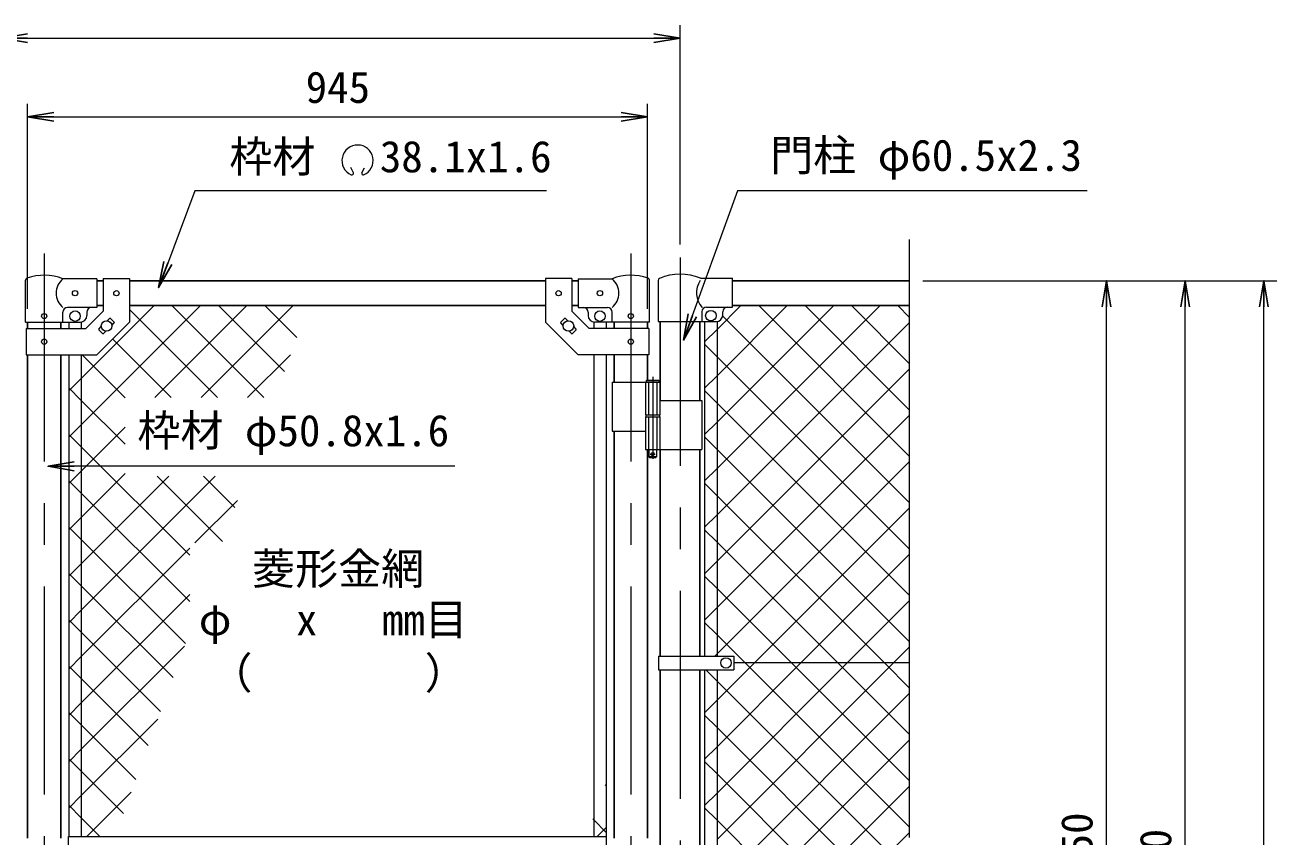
# Model space of a CAD drawing. Units: millimetres, scale not verified. Extents: x -4200 to 4200, y -2970 to 2970.
# Drawn here: x -2583 to -674, y 413 to 1651 of the extents above; entities that cross this region are included whole.
import ezdxf
from ezdxf.enums import TextEntityAlignment as Align

# ---------------------------------------------------------------- set-up
doc = ezdxf.new("R2010")
doc.units = ezdxf.units.MM
doc.header["$LTSCALE"] = 10
doc.linetypes.add('DASHED', pattern=[7.5, 6, -1.5])
doc.linetypes.add('USER1', pattern=[50.8, 31.75, -6.35, 6.35, -6.35])
for name, color, linetype, lineweight in [('0-1_D-BMK', 2, 'USER1', 13), ('0-2_D-STR1', 1, 'Continuous', 25), ('0-3_D-STR3', 3, 'Continuous', 13), ('0-7_D-STR-DIM', 7, 'Continuous', 13), ('0-A_D-STR-TXT', 7, 'Continuous', 13), ('0-B_D-STR2', 7, 'Continuous', 13)]:
    doc.layers.add(name, color=color, linetype=linetype, lineweight=lineweight)
doc.layers.add('0-8_0', color=7, linetype='Continuous')
doc.styles.add('ＭＳ ゴシック', font='')
doc.styles.get('ＭＳ ゴシック').set_extended_font_data('MS Gothic')

# ---------------------------------------------------------------- blocks, each defined once
blk = doc.blocks.new('_Open')
at = {"layer": '0-8_0'}
blk.add_line((-10, 1.667), (0, 0), dxfattribs=at)
blk.add_lwpolyline([(-10, -1.667), (0, 0), (-10, 0)], dxfattribs=at)

msp = doc.modelspace()

# ---------------------------------------------------------------- linework, layer by layer
at = {"layer": '0-1_D-BMK'}
for p, q in [((-2553.4, 1303.1), (-2553.4, -535.29)), ((-1659.2, 1303.1), (-1659.2, -535.29)), ((-1584.05, 1296.61), (-1584.05, -849.21)), ((-1625.78, 1114.79), (-1625.78, 989.9)), ((-1629.4, 996.87), (-1622.15, 996.87))]:
    msp.add_line(p, q, dxfattribs=at)
at = {"layer": '0-2_D-STR1'}
for p, q in [((-2473.4, 1261.37), (-2463.4, 1261.37)), ((-2423.4, 1261.37), (-1789.2, 1261.37)), ((-1749.2, 1261.37), (-1739.2, 1261.37)), ((-1504.05, 1261.37), (-1234.05, 1261.37)), ((-2473.4, 1223.37), (-2463.4, 1223.37)), ((-2423.4, 1223.37), (-1789.2, 1223.37)), ((-1749.2, 1223.37), (-1739.2, 1223.37)), ((-1504.05, 1223.37), (-1234.05, 1223.37)), ((-2578.8, 1198.37), (-2578.8, 1188.32)), ((-2528, 1198.37), (-2528, 1188.32)), ((-1684.6, 1198.37), (-1684.6, 1188.32)), ((-1633.8, 1198.37), (-1633.8, 1188.32)), ((-1614.3, 1199.07), (-1614.3, 1078.87)), ((-1553.8, 1199.07), (-1553.8, 1078.87)), ((-2578.8, 1148.32), (-2578.8, 411.37)), ((-2528, 1148.32), (-2528, 411.37)), ((-1684.6, 1148.32), (-1684.6, 1106.87)), ((-1633.8, 1148.32), (-1633.8, 1109.87)), ((-1684.6, 1031.87), (-1684.6, 411.37)), ((-1633.8, 1003.87), (-1633.8, 411.37)), ((-1614.3, 1003.87), (-1614.3, 688.87)), ((-1553.8, 1003.87), (-1553.8, 688.87)), ((-1614.3, 667.87), (-1614.3, 104.87)), ((-1553.8, 667.87), (-1553.8, 104.87))]:
    msp.add_line(p, q, dxfattribs=at)
at = {"layer": '0-3_D-STR3'}
for p, q in [((-2581.95, 1198.37), (-2581.95, 1262.06)), ((-2473.4, 1264.37), (-2524.85, 1264.37)), ((-2473.4, 1264.37), (-2473.4, 1220.37)), ((-2463.4, 1264.57), (-2463.4, 1214.89)), ((-2463.4, 1264.57), (-2423.4, 1264.57)), ((-2423.4, 1264.57), (-2423.4, 1198.32)), ((-1789.2, 1264.57), (-1789.2, 1198.32)), ((-1749.2, 1264.57), (-1789.2, 1264.57)), ((-1749.2, 1264.57), (-1749.2, 1214.89)), ((-1739.2, 1264.37), (-1687.75, 1264.37)), ((-1739.2, 1264.37), (-1739.2, 1220.37)), ((-1630.65, 1198.37), (-1630.65, 1262.06)), ((-1617.45, 1261.92), (-1617.45, 1199.07)), ((-1552.91, 1265.07), (-1504.05, 1265.07)), ((-1504.05, 1221.07), (-1504.05, 1265.07)), ((-2524.85, 1198.37), (-2524.85, 1213.37)), ((-2473.4, 1220.37), (-2517.85, 1220.37)), ((-2489.96, 1188.32), (-2463.4, 1214.89)), ((-2488.4, 1213.37), (-2488.4, 1208.37)), ((-2457.52, 1200.27), (-2453.8, 1203.98)), ((-2452.39, 1203.98), (-2446.73, 1198.33)), ((-1760.21, 1203.98), (-1765.86, 1198.33)), ((-1755.08, 1200.27), (-1758.79, 1203.98)), ((-1722.63, 1188.32), (-1749.2, 1214.89)), ((-1739.2, 1220.37), (-1694.75, 1220.37)), ((-1724.2, 1213.37), (-1724.2, 1208.37)), ((-1687.75, 1198.37), (-1687.75, 1213.37)), ((-1550.65, 1214.07), (-1550.65, 1199.07)), ((-1543.65, 1221.07), (-1504.05, 1221.07)), ((-1519.05, 1209.07), (-1519.05, 1214.07)), ((-2581.95, 1198.37), (-2524.85, 1198.37)), ((-2581.1, 1188.32), (-2489.96, 1188.32)), ((-2581.1, 1188.32), (-2581.1, 1148.32)), ((-2524.85, 1198.37), (-2498.4, 1198.37)), ((-2515.9, 1198.37), (-2515.9, 1188.32)), ((-2496.9, 1198.37), (-2496.9, 1188.32)), ((-2470.06, 1187.72), (-2466.35, 1191.44)), ((-2470.06, 1186.31), (-2464.41, 1180.65)), ((-2462.99, 1180.65), (-2459.28, 1184.37)), ((-2450.44, 1193.2), (-2446.73, 1196.91)), ((-1762.15, 1193.2), (-1765.86, 1196.91)), ((-1749.6, 1180.65), (-1753.32, 1184.37)), ((-1742.53, 1186.31), (-1748.19, 1180.65)), ((-1742.53, 1187.72), (-1746.24, 1191.44)), ((-1631.5, 1188.32), (-1722.63, 1188.32)), ((-1715.7, 1198.37), (-1715.7, 1188.32)), ((-1687.75, 1198.37), (-1714.2, 1198.37)), ((-1696.7, 1198.37), (-1696.7, 1188.32)), ((-1630.65, 1198.37), (-1687.75, 1198.37)), ((-1631.5, 1188.32), (-1631.5, 1148.32)), ((-1617.45, 1199.07), (-1529.05, 1199.07)), ((-1546.55, 1199.07), (-1546.55, 688.87)), ((-1527.55, 1199.07), (-1527.55, 688.87)), ((-2515.9, 1148.32), (-2515.9, 413.87)), ((-2496.9, 1148.32), (-2496.9, 413.87)), ((-1715.7, 1148.32), (-1715.7, 413.87)), ((-1696.7, 1148.32), (-1696.7, 413.87)), ((-1615.78, 1108.87), (-1635.78, 1108.87)), ((-1634.78, 1109.87), (-1616.78, 1109.87)), ((-1615.78, 1108.87), (-1616.78, 1109.87)), ((-1615.78, 1108.87), (-1615.78, 1106.87)), ((-1687.75, 1106.87), (-1687.75, 1031.87)), ((-1687.75, 1106.87), (-1614.98, 1106.87)), ((-1636.58, 1106.87), (-1636.58, 1056.87)), ((-1614.98, 1106.87), (-1614.98, 1056.87)), ((-1614.98, 1078.87), (-1550.75, 1078.87)), ((-1550.75, 1078.87), (-1550.75, 1003.87)), ((-1636.58, 1056.87), (-1614.98, 1056.87)), ((-1636.58, 1053.87), (-1614.98, 1053.87)), ((-1636.58, 1053.87), (-1636.58, 1003.87)), ((-1636.28, 1056.87), (-1636.28, 1053.87)), ((-1636.28, 1053.87), (-1615.28, 1053.87)), ((-1615.28, 1056.87), (-1615.28, 1053.87)), ((-1614.98, 1053.87), (-1614.98, 1003.87)), ((-1687.75, 1031.87), (-1636.8, 1031.87)), ((-1636.58, 1003.87), (-1550.75, 1003.87)), ((-1631.78, 1003.87), (-1631.78, 992.87)), ((-1630.78, 991.87), (-1631.78, 992.87)), ((-1620.78, 991.87), (-1619.78, 992.87)), ((-1630.78, 991.87), (-1620.78, 991.87)), ((-1616.85, 688.87), (-1616.85, 667.87)), ((-1616.85, 688.87), (-1502.05, 688.87)), ((-1502.05, 688.87), (-1502.05, 667.87)), ((-1234.05, 678.37), (-1502.05, 678.37)), ((-1616.85, 667.87), (-1502.05, 667.87)), ((-1546.55, 667.87), (-1546.55, 104.87)), ((-1527.55, 667.87), (-1527.55, 104.87)), ((-2516.3, 413.87), (-1696.3, 413.87)), ((-2516.3, 392.87), (-2516.3, 413.87)), ((-1696.3, 358.87), (-1696.3, 413.87))]:
    msp.add_line(p, q, dxfattribs=at)
at = {"layer": '0-3_D-STR3', "linetype": 'DASHED'}
for p, q in [((-1632.08, 1106.87), (-1632.08, 1056.87)), ((-1619.48, 1106.87), (-1619.48, 1056.87)), ((-1632.08, 1053.87), (-1632.08, 1003.87)), ((-1619.48, 1053.87), (-1619.48, 1003.87))]:
    msp.add_line(p, q, dxfattribs=at)
at = {"layer": '0-3_D-STR3'}
for points in [[(-2581.1, 1148.32), (-2473.4, 1148.32), (-2423.4, 1198.32)], [(-1631.5, 1148.32), (-1739.2, 1148.32), (-1789.2, 1198.32)], [(-1634.78, 1109.87), (-1635.78, 1108.87), (-1635.78, 1106.87)], [(-1619.78, 1003.87), (-1619.78, 992.87), (-1631.78, 992.87)]]:
    msp.add_lwpolyline(points, dxfattribs=at)
for centre, radius in [((-2506.4, 1242.37), 4), ((-2443.4, 1242.32), 4), ((-1769.2, 1242.32), 4), ((-1706.2, 1242.37), 4), ((-2553.4, 1207.37), 4), ((-2506.4, 1207.37), 8), ((-1706.2, 1207.37), 8), ((-1659.2, 1207.37), 4), ((-1537.05, 1208.07), 8), ((-2458.4, 1192.32), 8), ((-1754.2, 1192.32), 8), ((-2553.4, 1168.32), 4), ((-1659.2, 1168.32), 4), ((-1625.78, 996.87), 2.5), ((-1514.05, 678.37), 8)]:
    msp.add_circle(centre, radius, dxfattribs=at)
for centre, radius, start, end in [((-2578.65, 1262.06), 3.3, 109.22051, 180), ((-2553.4, 1189.64), 80, 69.0916, 109.22051), ((-2506.65, 1242.37), 28.55, 129.59418, 230.40582), ((-1659.2, 1189.64), 80, 70.77949, 110.9084), ((-1705.94, 1242.37), 28.55, 309.59418, 50.40582), ((-1633.95, 1262.06), 3.3, 0, 70.77949), ((-1614.15, 1261.92), 3.3, 113.10629, 180), ((-1584.05, 1191.37), 80, 67.09875, 113.10629), ((-1525.52, 1243.12), 33.4, 146.35914, 222.2959), ((-2517.85, 1213.37), 7, 90, 180), ((-2498.4, 1208.37), 10, 270, 0), ((-2481.4, 1213.37), 7, 90, 180), ((-2453.09, 1203.28), 1, 45, 135), ((-1759.5, 1203.28), 1, 45, 135), ((-1731.2, 1213.37), 7, 0, 90), ((-1714.2, 1208.37), 10, 180, 270), ((-1694.75, 1213.37), 7, 0, 90), ((-1543.65, 1214.07), 7, 90, 180), ((-1529.05, 1209.07), 10, 270, 0), ((-1512.05, 1214.07), 7, 90, 180), ((-2469.36, 1187.01), 1, 135, 225), ((-2447.44, 1197.62), 1, 315, 45), ((-1765.16, 1197.62), 1, 135, 225), ((-1743.24, 1187.01), 1, 315, 45), ((-2463.7, 1181.36), 1, 225, 315), ((-1748.89, 1181.36), 1, 225, 315)]:
    msp.add_arc(centre, radius, start, end, dxfattribs=at)
at = {"layer": '0-7_D-STR-DIM'}
for p, q in [((-1584.05, 1316.61), (-1584.05, 1651.37)), ((-2579.05, 1631.37), (-1624.05, 1631.37)), ((-2578.8, 1218.37), (-2578.8, 1531.37)), ((-1633.8, 1218.37), (-1633.8, 1531.37)), ((-2538.8, 1511.37), (-1673.8, 1511.37)), ((-1234.05, 412.02), (-1234.05, 1324.37)), ((-1214.05, 1261.37), (-914.05, 1261.37)), ((-1214.05, 1261.37), (-794.05, 1261.37)), ((-1214.05, 1261.37), (-674.05, 1261.37)), ((-934.05, -448.63), (-934.05, 1221.37)), ((-814.05, -498.63), (-814.05, 1221.37)), ((-694.05, -798.63), (-694.05, 1221.37))]:
    msp.add_line(p, q, dxfattribs=at)
at = {"layer": '0-A_D-STR-TXT'}
for p, q in [((-2082.01, 1425.75), (-2085.84, 1433.96)), ((-2069.42, 1425.74), (-2064.9, 1433.58))]:
    msp.add_line(p, q, dxfattribs=at)
for points in [[(-1787.47, 1398.46), (-2323.67, 1398.46), (-2378.23, 1252.8)], [(-963.15, 1398.46), (-1496.31, 1398.46), (-1578.24, 1172.73)], [(-1927.66, 978.29), (-2348.49, 978.29), (-2545.64, 978.29)]]:
    msp.add_lwpolyline(points, dxfattribs=at)
for centre, radius, start, end in [((-2075.72, 1444.63), 23.75, 292.92895, 245.65759), ((-2084.47, 1425.29), 2.5, 245.55066, 10.6575), ((-2066.97, 1425.28), 2.5, 169.34241, 276.63708)]:
    msp.add_arc(centre, radius, start, end, dxfattribs=at)
at = {"layer": '0-B_D-STR2'}
for p, q in [((-2496.9, 1112.34), (-2385.87, 1223.37)), ((-2496.9, 1041.63), (-2315.16, 1223.37)), ((-2384.75, 1083.07), (-2244.45, 1223.37)), ((-2218.35, 1083.07), (-2358.64, 1223.37)), ((-2314.04, 1083.07), (-2173.74, 1223.37)), ((-2187.26, 1122.69), (-2287.93, 1223.37)), ((-2168.39, 1174.53), (-2217.22, 1223.37)), ((-1527.55, 1187.08), (-1491.25, 1223.37)), ((-1527.55, 1116.36), (-1420.54, 1223.37)), ((-1527.55, 1045.65), (-1349.83, 1223.37)), ((-1527.55, 974.94), (-1279.12, 1223.37)), ((-1234.05, 993.39), (-1464.02, 1223.37)), ((-1234.05, 1064.1), (-1393.31, 1223.37)), ((-1234.05, 1134.81), (-1322.6, 1223.37)), ((-1234.05, 1205.52), (-1251.89, 1223.37)), ((-2289.06, 1083.07), (-2423.4, 1217.41)), ((-1234.05, 922.68), (-1519.16, 1207.79)), ((-1546.55, 1168.08), (-1527.55, 1187.08)), ((-1527.55, 904.23), (-1234.05, 1197.73)), ((-2359.77, 1083.07), (-2449.21, 1172.51)), ((-1527.55, 1145.47), (-1546.55, 1164.47)), ((-2429.95, 1082.54), (-2495.73, 1148.32)), ((-2243.33, 1083.07), (-2177.84, 1148.56)), ((-1234.05, 851.97), (-1527.55, 1145.47)), ((-1527.55, 833.52), (-1234.05, 1127.02)), ((-2515.9, 1093.34), (-2496.9, 1112.34)), ((-1546.55, 1097.36), (-1527.55, 1116.36)), ((-1527.55, 1074.76), (-1546.55, 1093.76)), ((-1234.05, 781.26), (-1527.55, 1074.76)), ((-1527.55, 762.81), (-1234.05, 1056.31)), ((-2515.9, 1022.63), (-2496.9, 1041.63)), ((-2496.9, 970.92), (-2429.95, 1037.87)), ((-1546.55, 1026.65), (-1527.55, 1045.65)), ((-2496.9, 1008.07), (-2515.9, 1027.07)), ((-1527.55, 1004.05), (-1546.55, 1023.05)), ((-2331.55, 842.72), (-2496.9, 1008.07)), ((-1234.05, 710.55), (-1527.55, 1004.05)), ((-1546.55, 955.94), (-1527.55, 974.94)), ((-2515.9, 951.92), (-2496.9, 970.92)), ((-2496.9, 937.36), (-2515.9, 956.36)), ((-2496.9, 900.21), (-2429.95, 967.16)), ((-2281.6, 863.48), (-2381.19, 963.07)), ((-2262.73, 915.32), (-2310.48, 963.07)), ((-2331.55, 772.01), (-2496.9, 937.36)), ((-1527.55, 933.34), (-1546.55, 952.34)), ((-2323.61, 861.37), (-2258.77, 926.21)), ((-1272.58, 678.37), (-1527.55, 933.34)), ((-2515.9, 881.21), (-2496.9, 900.21)), ((-1546.55, 885.23), (-1527.55, 904.23)), ((-1470.57, 678.37), (-1234.05, 914.89)), ((-2496.9, 866.65), (-2515.9, 885.65)), ((-1527.55, 862.63), (-1546.55, 881.63)), ((-2338.21, 707.96), (-2496.9, 866.65)), ((-1343.29, 678.37), (-1527.55, 862.63)), ((-1399.86, 678.37), (-1234.05, 844.18)), ((-1546.55, 814.52), (-1527.55, 833.52)), ((-2496.9, 795.93), (-2515.9, 814.93)), ((-1527.55, 791.91), (-1546.55, 810.91)), ((-2357.07, 656.11), (-2496.9, 795.93)), ((-1414, 678.37), (-1527.55, 791.91)), ((-1329.15, 678.37), (-1234.05, 773.47)), ((-1546.55, 743.81), (-1527.55, 762.81)), ((-2496.9, 725.22), (-2515.9, 744.22)), ((-2375.94, 604.27), (-2496.9, 725.22)), ((-2496.9, 546.66), (-2339.7, 703.86)), ((-1258.44, 678.37), (-1234.05, 702.76)), ((-2496.9, 654.51), (-2515.9, 673.51)), ((-1527.55, 621.39), (-1470.57, 678.37)), ((-1527.55, 550.68), (-1399.86, 678.37)), ((-1527.55, 479.97), (-1329.15, 678.37)), ((-1527.55, 409.26), (-1258.44, 678.37)), ((-1234.05, 498.41), (-1414, 678.37)), ((-1234.05, 569.13), (-1343.29, 678.37)), ((-1234.05, 639.84), (-1272.58, 678.37)), ((-2394.81, 552.43), (-2496.9, 654.51)), ((-1527.55, 338.55), (-1234.05, 632.05)), ((-1546.55, 602.39), (-1527.55, 621.39)), ((-2496.9, 583.8), (-2515.9, 602.8)), ((-2496.9, 475.95), (-2380.16, 592.68)), ((-1527.55, 579.78), (-1546.55, 598.78)), ((-2413.68, 500.59), (-2496.9, 583.8)), ((-1234.05, 286.28), (-1527.55, 579.78)), ((-1527.55, 267.84), (-1234.05, 561.34)), ((-2515.9, 527.66), (-2496.9, 546.66)), ((-1546.55, 531.68), (-1527.55, 550.68)), ((-2496.9, 513.09), (-2515.9, 532.09)), ((-1527.55, 509.07), (-1546.55, 528.07)), ((-2432.55, 448.75), (-2496.9, 513.09)), ((-1234.05, 215.57), (-1527.55, 509.07)), ((-2488.27, 413.87), (-2420.63, 481.51)), ((-1696.7, 490.71), (-1698.29, 492.3)), ((-1546.55, 460.97), (-1527.55, 479.97)), ((-1527.55, 197.13), (-1234.05, 490.63)), ((-2515.9, 456.95), (-2496.9, 475.95)), ((-1527.55, 438.36), (-1546.55, 457.36)), ((-1710.45, 413.87), (-1696.7, 427.62)), ((-1234.05, 144.86), (-1527.55, 438.36)), ((-1527.55, 126.42), (-1234.05, 419.92))]:
    msp.add_line(p, q, dxfattribs=at)
for points in [[(-2429.95, 1011.83), (-2496.9, 1078.78), (-2515.9, 1097.78)], [(-1530.78, 688.87), (-1527.55, 692.1), (-1234.05, 985.6)], [(-2515.9, 810.5), (-2496.9, 829.5), (-2363.33, 963.07)], [(-2515.9, 739.79), (-2496.9, 758.79), (-2292.62, 963.07)], [(-2515.9, 669.08), (-2496.9, 688.08), (-2331.55, 853.43)], [(-2515.9, 598.37), (-2496.9, 617.37), (-2331.55, 782.72)], [(-1234.05, 427.7), (-1484.71, 678.37), (-1527.55, 721.2), (-1546.55, 740.2)], [(-1255.58, 378.53), (-1527.55, 650.49), (-1544.92, 667.87)], [(-2468.38, 413.87), (-2496.9, 442.38), (-2515.9, 461.38)], [(-1696.7, 420), (-1715.7, 439), (-1717.16, 440.46)]]:
    msp.add_lwpolyline(points, dxfattribs=at)

# ---------------------------------------------------------------- block references
at = {"layer": '0-7_D-STR-DIM', "xscale": 4, "yscale": 4}
for p, rotation in [((-2619.05, 1631.37), 180), ((-2578.8, 1511.37), 180), ((-934.05, 1261.37), 90), ((-814.05, 1261.37), 90), ((-694.05, 1261.37), 90)]:
    msp.add_blockref('_Open', p, dxfattribs=dict(at, rotation=rotation))
for p in [(-1584.05, 1631.37), (-1633.8, 1511.37)]:
    msp.add_blockref('_Open', p, dxfattribs=at)
at = {"layer": '0-A_D-STR-TXT', "xscale": 4, "yscale": 4}
for p, rotation in [((-2378.93, 1250.93), 249.46512), ((-1578.92, 1170.85), 250.05227), ((-2547.64, 978.29), 180)]:
    msp.add_blockref('_Open', p, dxfattribs=dict(at, rotation=rotation))

# ---------------------------------------------------------------- texts
at = {"layer": '0-7_D-STR-DIM', "style": 'ＭＳ ゴシック'}
msp.add_text('945', height=48.09, dxfattribs=at).set_placement((-2154.77, 1518.12), align=Align.BOTTOM_LEFT)
for s, p in [('1750', (-940.79, 319.47)), ('1800', (-820.79, 294.47))]:
    msp.add_text(s, height=48.09, rotation=90, dxfattribs=at).set_placement(p, align=Align.BOTTOM_LEFT)
at = {"layer": '0-A_D-STR-TXT', "style": 'ＭＳ ゴシック'}
for s, p in [('枠材 \u300038.1x1.6', (-2271.22, 1412.32)), ('門柱 φ60.5x2.3', (-1446.65, 1414.35)), ('枠材 φ50.8x1.6', (-2411.42, 994.43)), ('菱形金網', (-2236.5, 783.77)), ('φ\u3000 x\u3000 mm目', (-2317.71, 706.18)), ('（\u3000\u3000\u3000\u3000）', (-2301.47, 624.53))]:
    msp.add_text(s, height=48.09, dxfattribs=at).set_placement(p, align=Align.BOTTOM_LEFT)

doc.saveas('drawing.dxf')
